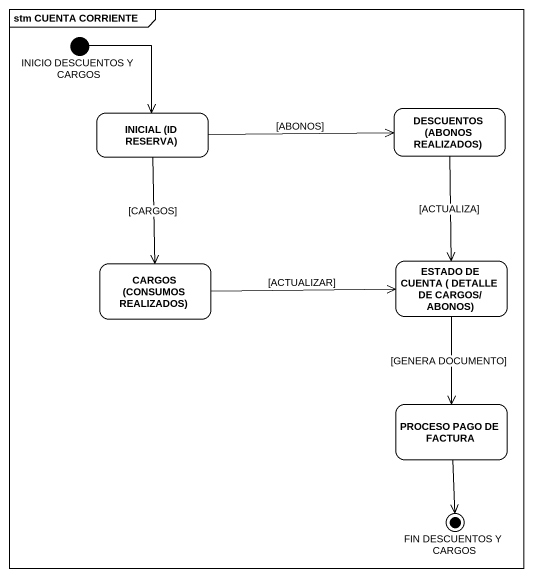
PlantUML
@startuml
mainframe stm CUENTA CORRIENTE
hide empty description
state "INICIO DESCUENTOS Y CARGOS" as INICIO_DESCUENTOS_Y_CARGOS <<start>>
state "INICIAL (ID RESERVA)" as INICIAL_ID_RESERVA
state "DESCUENTOS (ABONOS REALIZADOS)" as DESCUENTOS_ABONOS_REALIZADOS
state "CARGOS (CONSUMOS REALIZADOS)" as CARGOS_CONSUMOS_REALIZADOS
state "ESTADO DE CUENTA ( DETALLE DE CARGOS/ ABONOS)" as ESTADO_DE_CUENTA_DETALLE_DE
state "PROCESO PAGO DE FACTURA" as PROCESO_PAGO_DE_FACTURA
state "FIN DESCUENTOS Y CARGOS" as FIN_DESCUENTOS_Y_CARGOS <<end>>
INICIO_DESCUENTOS_Y_CARGOS --> INICIAL_ID_RESERVA
INICIAL_ID_RESERVA -right-> DESCUENTOS_ABONOS_REALIZADOS : [ABONOS]
INICIAL_ID_RESERVA --> CARGOS_CONSUMOS_REALIZADOS : [CARGOS]
DESCUENTOS_ABONOS_REALIZADOS --> ESTADO_DE_CUENTA_DETALLE_DE : [ACTUALIZA]
CARGOS_CONSUMOS_REALIZADOS -right-> ESTADO_DE_CUENTA_DETALLE_DE : [ACTUALIZAR]
ESTADO_DE_CUENTA_DETALLE_DE --> PROCESO_PAGO_DE_FACTURA : [GENERA DOCUMENTO]
PROCESO_PAGO_DE_FACTURA --> FIN_DESCUENTOS_Y_CARGOS
@enduml
